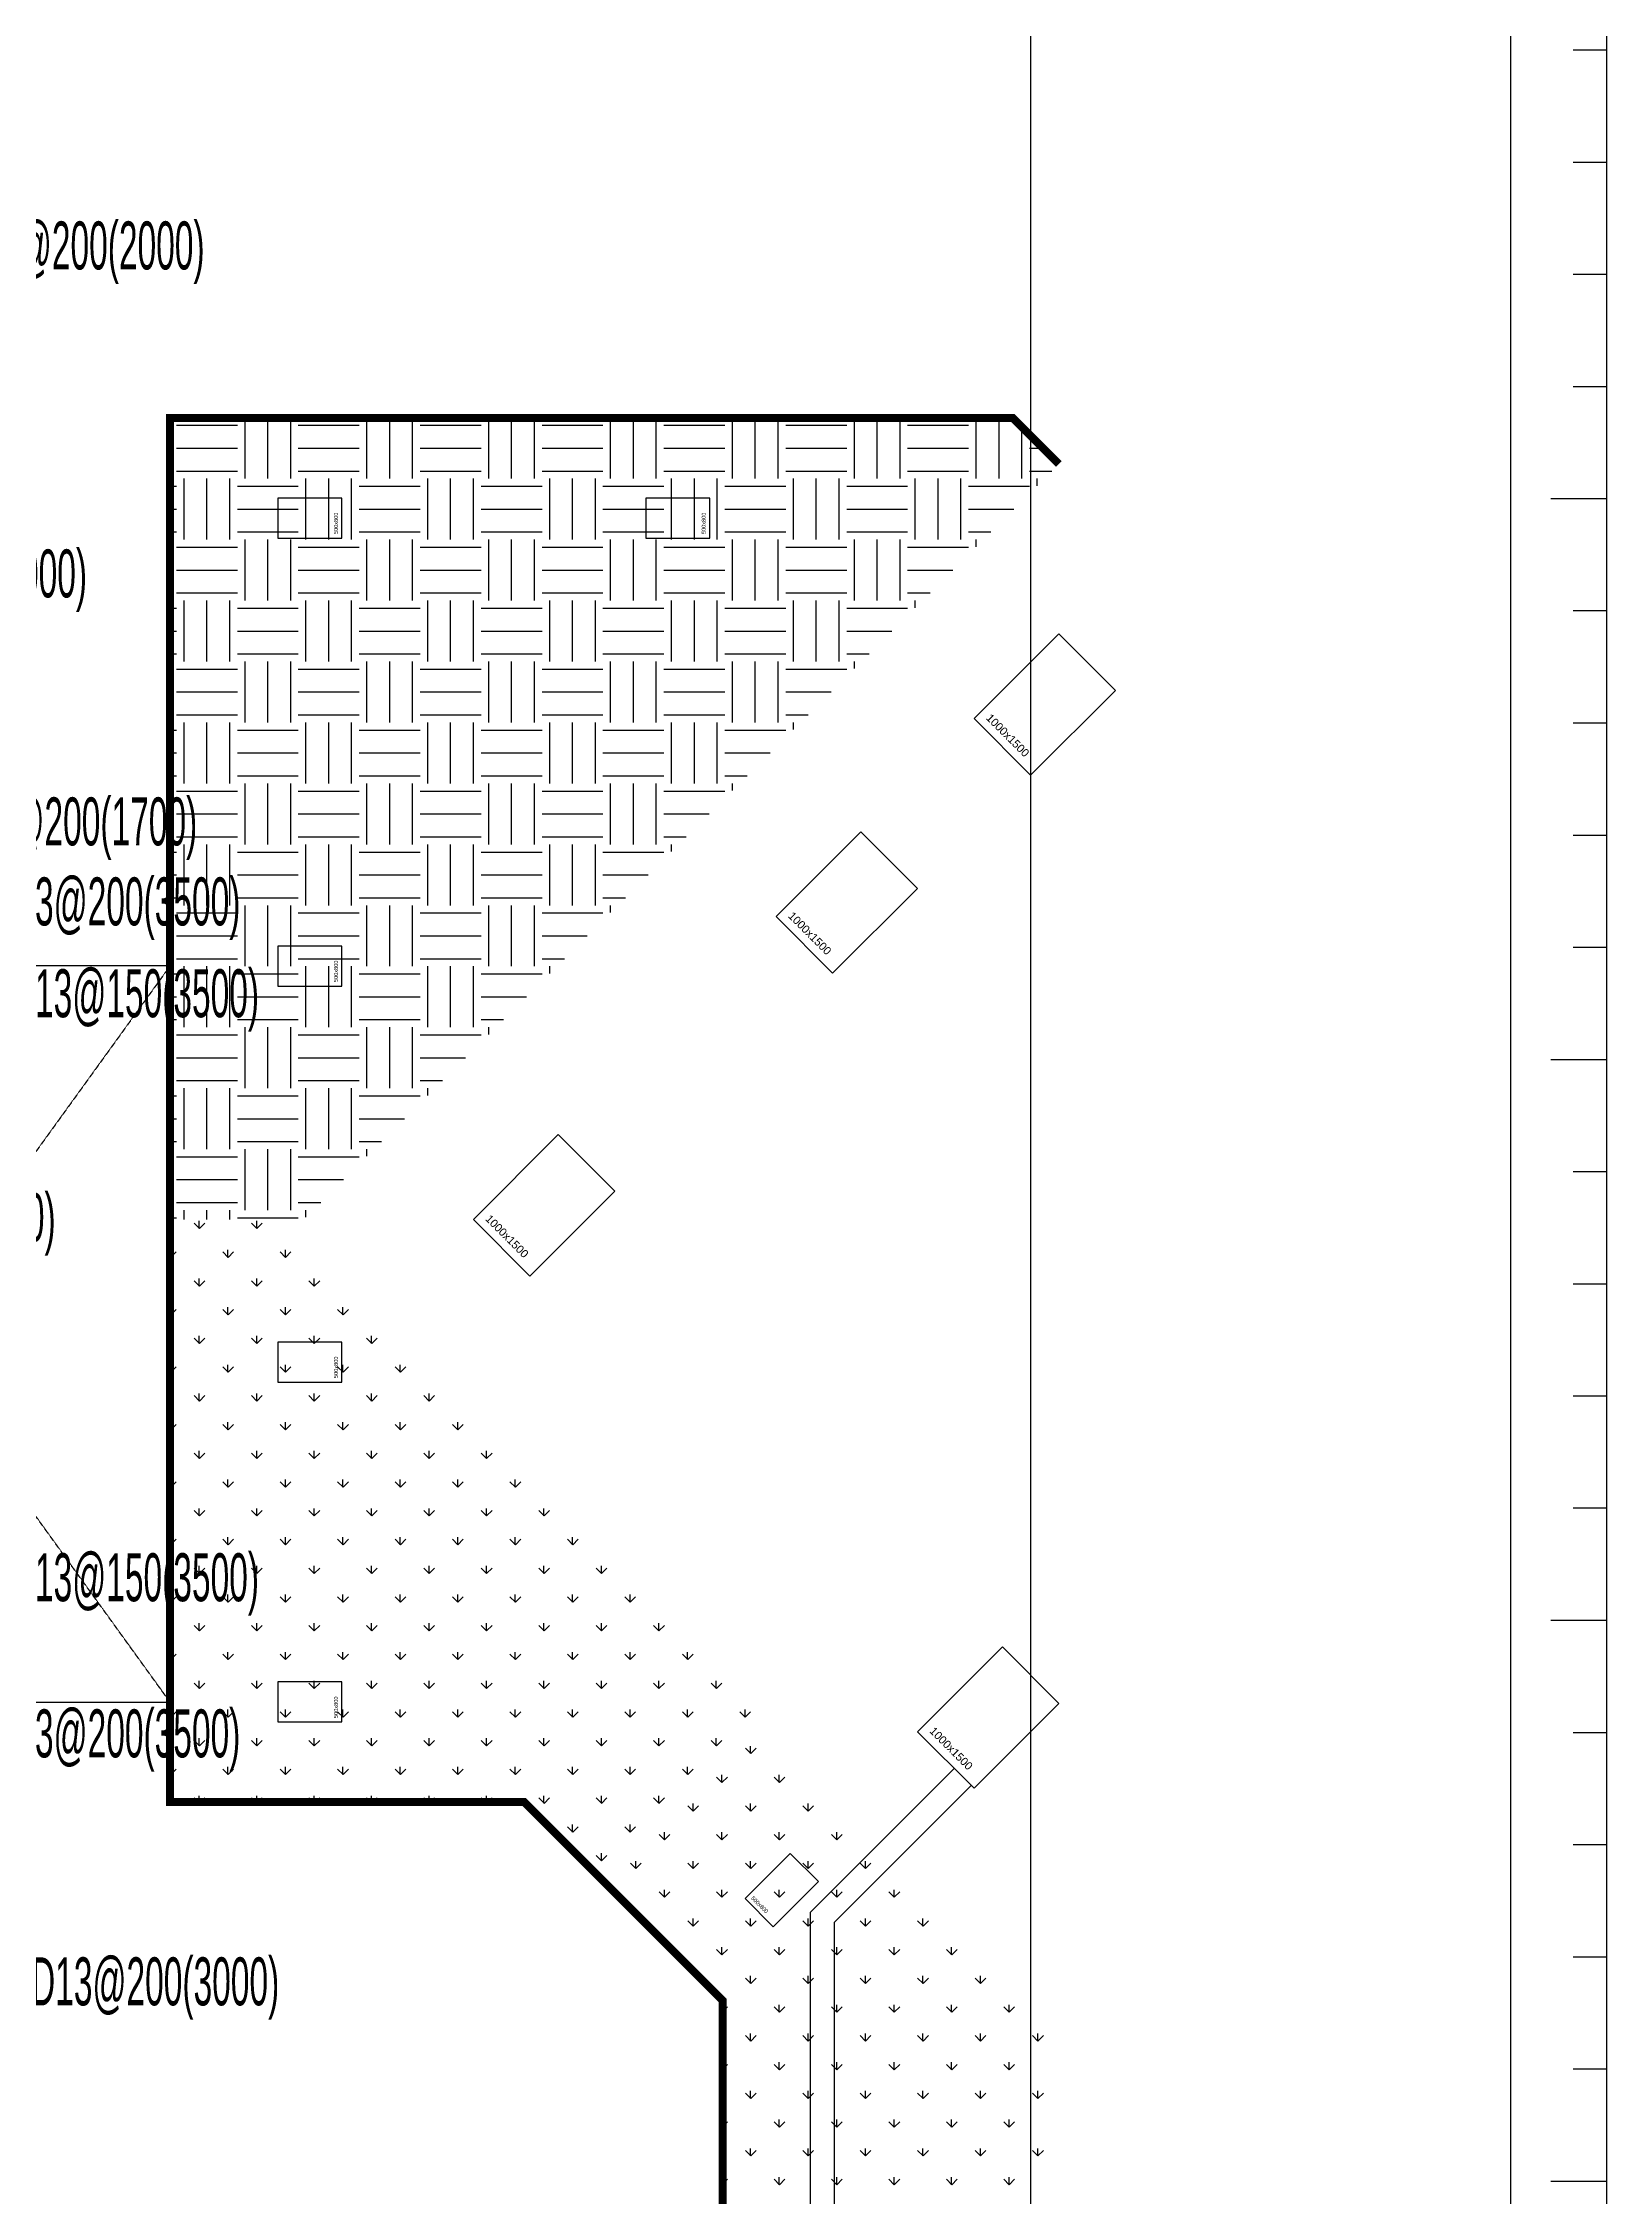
# Model space of a CAD drawing. Header units: millimetres. Extents: x 91591 to 1353697, y 75729 to 160586.
# Drawn here: x 306342 to 325899, y 105628 to 132552 of the extents above; entities that cross this region are included whole.
import ezdxf
from ezdxf.enums import TextEntityAlignment as Align

# ---------------------------------------------------------------- set-up
doc = ezdxf.new("R2010")
doc.units = ezdxf.units.MM
for name, pattern in [('H', [1.3, 0.8, -0.5]), ('HID', [2.5, 1.5, -1]), ('HIDDEN', [0.375, 0.25, -0.125])]:
    doc.linetypes.add(name, pattern=pattern)
for name, color, linetype in [('8', 8, 'Continuous'), ('NX_BARTXT', 7, 'Continuous'), ('S-FND_OUTLINE_공동주택 기초', 1, 'HID'), ('S-FND_내수압 슬래브 구간', 7, 'Continuous'), ('S-HAT', 252, 'Continuous'), ('XR-지하주차장$0$A-CON', 2, 'Continuous'), ('XR-지하주차장$0$AA-COL', 2, 'Continuous')]:
    doc.layers.add(name, color=color, linetype=linetype)
doc.layers.add('DEFPOINT', color=142, linetype='Continuous', plot=False)
doc.styles.add('BarSetTxt', font='Arial.ttf', dxfattribs={"width": 0.4, "height": 353.85})
doc.styles.add('XR-지하주차장$0$Standard', font='arial.ttf')

# ---------------------------------------------------------------- blocks, each defined once
blk = doc.blocks.new('zw$9A02')
at = {"color": 7}
for p, q in [((85731, -21092), (85415, -21092)), ((85731, -22144), (85415, -22144)), ((85731, -23196), (85415, -23196)), ((85731, -24247), (85415, -24247)), ((85731, -25299), (85205, -25299)), ((85731, -26350), (85415, -26350)), ((85731, -27402), (85415, -27402)), ((85731, -28454), (85415, -28454)), ((85731, -29505), (85415, -29505)), ((85731, -30557), (85205, -30557)), ((85731, -31608), (85415, -31608)), ((85731, -32660), (85415, -32660)), ((85731, -33712), (85415, -33712)), ((85731, -34763), (85415, -34763)), ((85731, -35815), (85205, -35815)), ((85731, -36867), (85415, -36867)), ((85731, -37918), (85415, -37918)), ((85731, -38970), (85415, -38970)), ((85731, -40021), (85415, -40021)), ((85731, -41073), (85205, -41073))]:
    blk.add_line(p, q, dxfattribs=at)
at = {"color": 4}
blk.add_lwpolyline([(3810, -61579), (85731, -61579), (85731, -3425), (3810, -3425)], close=True, dxfattribs=at)
at = {"layer": 'DEFPOINT', "color": 150}
blk.add_lwpolyline([(4710, -56999), (84831, -56999), (84831, -4325), (4710, -4325)], close=True, dxfattribs=at)
blk = doc.blocks.new('zw$D357')
at = {"layer": 'S-HAT'}
h = blk.add_hatch(dxfattribs=at)
h.set_pattern_fill('EARTH', color=256, scale=120)
h.set_pattern_definition([(0, (-331308.7, 2641039.9), (762, 762), [762, -762]), (0, (-331308.7, 2641325.64), (762, 762), [762, -762]), (0, (-331308.7, 2641611.4), (762, 762), [762, -762]), (90, (-331213.4, 2641706.64), (-762, 762), [762, -762]), (90, (-330927.7, 2641706.64), (-762, 762), [762, -762]), (90, (-330641.9, 2641706.64), (-762, 762), [762, -762])])
h.paths.add_polyline_path([(-10760, -17877), (-220, -17877), (356, -18452), (-9088, -27896), (-10760, -27896)])
h = blk.add_hatch(dxfattribs=at)
h.set_pattern_fill('GRASS', color=251, scale=20)
h.set_pattern_definition([(90, (-2673507.57, 440661.74), (-359.21, 359.21), [95.25, -623.17]), (45, (-2673507.6, 440661.74), (-359.210245, 359.210245), [95.25, -412.75]), (135, (-2673507.6, 440661.74), (-359.210245, -359.210245), [95.25, -412.75])])
h.paths.add_polyline_path([(-10760, -35177), (-6332, -35177), (-5407, -36102), (-3569, -34263), (-3144, -33839), (-9088, -27896), (-10760, -27896)])
blk.add_lwpolyline([(-70457, 878), (0, 878), (0, -57059), (-70457, -57059)], close=True)
at = {"layer": 'S-FND_OUTLINE_공동주택 기초', "linetype": 'HIDDEN', "ltscale": 0.5, "const_width": 100}
blk.add_lwpolyline([(0, -55192), (-5376, -55192), (-9370, -48545), (-5012, -45926), (-5388, -45300), (-3850, -44376), (-3850, -37659), (-6332, -35177), (-10760, -35177), (-10760, -17877), (-220, -17877), (356, -18452)], dxfattribs=at)
at = {"layer": 'S-HAT', "color": 251}
for p, q in [((-3498, -34573), (-3565, -34506)), ((-3500, -34573), (-3500, -34478)), ((-3498, -34573), (-3430, -34506)), ((-3857, -34933), (-3924, -34865)), ((-3859, -34932), (-3859, -34837)), ((-3857, -34933), (-3790, -34865)), ((-3139, -34933), (-3206, -34865)), ((-3140, -34932), (-3140, -34837)), ((-3139, -34933), (-3071, -34865)), ((-4216, -35292), (-4284, -35224)), ((-4218, -35292), (-4218, -35196)), ((-4216, -35292), (-4149, -35224)), ((-3498, -35292), (-3565, -35224)), ((-3500, -35292), (-3500, -35196)), ((-3498, -35292), (-3430, -35224)), ((-2779, -35292), (-2847, -35224)), ((-2781, -35292), (-2781, -35196)), ((-2779, -35292), (-2712, -35224)), ((-4575, -35651), (-4643, -35584)), ((-4577, -35651), (-4577, -35555)), ((-4575, -35651), (-4508, -35584)), ((-3857, -35651), (-3924, -35584)), ((-3859, -35651), (-3859, -35555)), ((-3857, -35651), (-3790, -35584)), ((-3139, -35651), (-3206, -35584)), ((-3140, -35651), (-3140, -35555)), ((-3139, -35651), (-3071, -35584)), ((-2420, -35651), (-2488, -35584)), ((-2422, -35651), (-2422, -35555)), ((-2420, -35651), (-2353, -35584)), ((-4935, -36010), (-5002, -35943)), ((-4936, -36010), (-4936, -35915)), ((-4935, -36010), (-4867, -35943)), ((-4216, -36010), (-4284, -35943)), ((-4218, -36010), (-4218, -35915)), ((-4216, -36010), (-4149, -35943)), ((-3498, -36010), (-3565, -35943)), ((-3500, -36010), (-3500, -35915)), ((-3498, -36010), (-3430, -35943)), ((-2779, -36010), (-2847, -35943)), ((-2781, -36010), (-2781, -35915)), ((-2779, -36010), (-2712, -35943)), ((-2061, -36010), (-2128, -35943)), ((-2063, -36010), (-2063, -35915)), ((-2061, -36010), (-1994, -35943)), ((-4575, -36369), (-4643, -36302)), ((-4577, -36369), (-4577, -36274)), ((-4575, -36369), (-4508, -36302)), ((-3857, -36369), (-3924, -36302)), ((-3859, -36369), (-3859, -36274)), ((-3857, -36369), (-3790, -36302)), ((-3139, -36369), (-3206, -36302)), ((-3140, -36369), (-3140, -36274)), ((-3139, -36369), (-3071, -36302)), ((-2420, -36369), (-2488, -36302)), ((-2422, -36369), (-2422, -36274)), ((-2420, -36369), (-2353, -36302)), ((-1702, -36369), (-1769, -36302)), ((-1704, -36369), (-1704, -36274)), ((-1702, -36369), (-1634, -36302)), ((-4216, -36729), (-4284, -36661)), ((-4218, -36728), (-4218, -36633)), ((-4216, -36729), (-4149, -36661)), ((-3498, -36729), (-3565, -36661)), ((-3500, -36728), (-3500, -36633)), ((-3498, -36729), (-3430, -36661)), ((-2779, -36729), (-2847, -36661)), ((-2781, -36728), (-2781, -36633)), ((-2779, -36729), (-2712, -36661)), ((-2061, -36729), (-2128, -36661)), ((-2063, -36728), (-2063, -36633)), ((-2061, -36729), (-1994, -36661)), ((-1343, -36729), (-1410, -36661)), ((-1344, -36728), (-1344, -36633)), ((-1343, -36729), (-1275, -36661)), ((-3857, -37088), (-3924, -37021)), ((-3859, -37088), (-3859, -36992)), ((-3857, -37088), (-3790, -37021)), ((-3139, -37088), (-3206, -37021)), ((-3140, -37088), (-3140, -36992)), ((-3139, -37088), (-3071, -37021)), ((-2420, -37088), (-2488, -37021)), ((-2422, -37088), (-2422, -36992)), ((-2420, -37088), (-2353, -37021)), ((-1702, -37088), (-1769, -37021)), ((-1704, -37088), (-1704, -36992)), ((-1702, -37088), (-1634, -37021)), ((-983, -37088), (-1051, -37021)), ((-985, -37088), (-985, -36992)), ((-983, -37088), (-916, -37021)), ((-3498, -37447), (-3565, -37380)), ((-3500, -37447), (-3500, -37352)), ((-3498, -37447), (-3430, -37380)), ((-2779, -37447), (-2847, -37380)), ((-2781, -37447), (-2781, -37352)), ((-2779, -37447), (-2712, -37380)), ((-2061, -37447), (-2128, -37380)), ((-2063, -37447), (-2063, -37352)), ((-2061, -37447), (-1994, -37380)), ((-1343, -37447), (-1410, -37380)), ((-1344, -37447), (-1344, -37352)), ((-1343, -37447), (-1275, -37380)), ((-624, -37447), (-691, -37380)), ((-626, -37447), (-626, -37352)), ((-624, -37447), (-557, -37380)), ((-3850, -37799), (-3790, -37739)), ((-3139, -37806), (-3206, -37739)), ((-3140, -37806), (-3140, -37711)), ((-3139, -37806), (-3071, -37739)), ((-2420, -37806), (-2488, -37739)), ((-2422, -37806), (-2422, -37711)), ((-2420, -37806), (-2353, -37739)), ((-1702, -37806), (-1769, -37739)), ((-1704, -37806), (-1704, -37711)), ((-1702, -37806), (-1634, -37739)), ((-983, -37806), (-1051, -37739)), ((-985, -37806), (-985, -37711)), ((-983, -37806), (-916, -37739)), ((-265, -37806), (-332, -37739)), ((-267, -37806), (-267, -37711)), ((-265, -37806), (-198, -37739)), ((-3498, -38166), (-3565, -38098)), ((-3500, -38165), (-3500, -38070)), ((-3498, -38166), (-3430, -38098)), ((-2779, -38166), (-2847, -38098)), ((-2781, -38165), (-2781, -38070)), ((-2779, -38166), (-2712, -38098)), ((-2061, -38166), (-2128, -38098)), ((-2063, -38165), (-2063, -38070)), ((-2061, -38166), (-1994, -38098)), ((-1343, -38166), (-1410, -38098)), ((-1344, -38165), (-1344, -38070)), ((-1343, -38166), (-1275, -38098)), ((-624, -38166), (-691, -38098)), ((-626, -38165), (-626, -38070)), ((-624, -38166), (-557, -38098)), ((94, -38166), (27, -38098)), ((92, -38165), (92, -38070)), ((94, -38166), (162, -38098)), ((-3850, -38518), (-3790, -38457)), ((-3139, -38525), (-3206, -38457)), ((-3140, -38524), (-3140, -38429)), ((-3139, -38525), (-3071, -38457)), ((-2420, -38525), (-2488, -38457)), ((-2422, -38524), (-2422, -38429)), ((-2420, -38525), (-2353, -38457)), ((-1702, -38525), (-1769, -38457)), ((-1704, -38524), (-1704, -38429)), ((-1702, -38525), (-1634, -38457)), ((-983, -38525), (-1051, -38457)), ((-985, -38524), (-985, -38429)), ((-983, -38525), (-916, -38457)), ((-265, -38525), (-332, -38457)), ((-267, -38524), (-267, -38429)), ((-265, -38525), (-198, -38457)), ((-3498, -38884), (-3565, -38817)), ((-3500, -38884), (-3500, -38788)), ((-3498, -38884), (-3430, -38817)), ((-2779, -38884), (-2847, -38817)), ((-2781, -38884), (-2781, -38788)), ((-2779, -38884), (-2712, -38817)), ((-2061, -38884), (-2128, -38817)), ((-2063, -38884), (-2063, -38788)), ((-2061, -38884), (-1994, -38817)), ((-1343, -38884), (-1410, -38817)), ((-1344, -38884), (-1344, -38788)), ((-1343, -38884), (-1275, -38817)), ((-624, -38884), (-691, -38817)), ((-626, -38884), (-626, -38788)), ((-624, -38884), (-557, -38817)), ((94, -38884), (27, -38817)), ((92, -38884), (92, -38788)), ((94, -38884), (162, -38817)), ((-3850, -39236), (-3790, -39176)), ((-3139, -39243), (-3206, -39176)), ((-3140, -39243), (-3140, -39148)), ((-3139, -39243), (-3071, -39176)), ((-2420, -39243), (-2488, -39176)), ((-2422, -39243), (-2422, -39148)), ((-2420, -39243), (-2353, -39176)), ((-1702, -39243), (-1769, -39176)), ((-1704, -39243), (-1704, -39148)), ((-1702, -39243), (-1634, -39176)), ((-983, -39243), (-1051, -39176)), ((-985, -39243), (-985, -39148)), ((-983, -39243), (-916, -39176)), ((-265, -39243), (-332, -39176)), ((-267, -39243), (-267, -39148)), ((-265, -39243), (-198, -39176)), ((-3498, -39602), (-3565, -39535)), ((-3500, -39602), (-3500, -39507)), ((-3498, -39602), (-3430, -39535)), ((-2779, -39602), (-2847, -39535)), ((-2781, -39602), (-2781, -39507)), ((-2779, -39602), (-2712, -39535)), ((-2061, -39602), (-2128, -39535)), ((-2063, -39602), (-2063, -39507)), ((-2061, -39602), (-1994, -39535)), ((-1343, -39602), (-1410, -39535)), ((-1344, -39602), (-1344, -39507)), ((-1343, -39602), (-1275, -39535)), ((-624, -39602), (-691, -39535)), ((-626, -39602), (-626, -39507)), ((-624, -39602), (-557, -39535)), ((94, -39602), (27, -39535)), ((92, -39602), (92, -39507)), ((94, -39602), (162, -39535)), ((-3850, -39954), (-3790, -39894)), ((-3139, -39962), (-3206, -39894)), ((-3140, -39961), (-3140, -39866)), ((-3139, -39962), (-3071, -39894)), ((-2420, -39962), (-2488, -39894)), ((-2422, -39961), (-2422, -39866)), ((-2420, -39962), (-2353, -39894)), ((-1702, -39962), (-1769, -39894)), ((-1704, -39961), (-1704, -39866)), ((-1702, -39962), (-1634, -39894)), ((-983, -39962), (-1051, -39894)), ((-985, -39961), (-985, -39866)), ((-983, -39962), (-916, -39894)), ((-265, -39962), (-332, -39894)), ((-267, -39961), (-267, -39866)), ((-265, -39962), (-198, -39894))]:
    blk.add_line(p, q, dxfattribs=at)
at = {"layer": 'XR-지하주차장$0$A-CON'}
for p, q in [((-2750, -36556), (-952, -34758)), ((-2450, -36680), (-740, -34970)), ((-2750, -45465), (-2750, -36556)), ((-2450, -41977), (-2450, -36680))]:
    blk.add_line(p, q, dxfattribs=at)
at = {"layer": 'XR-지하주차장$0$AA-COL'}
for points in [[(-8610, -19377), (-8610, -18877), (-9410, -18877), (-9410, -19377)], [(-4010, -19377), (-4010, -18877), (-4810, -18877), (-4810, -19377)], [(2, -22341), (1063, -21281), (356, -20574), (-705, -21634)], [(-2473, -24816), (-1412, -23756), (-2119, -23048), (-3180, -24109)], [(-8610, -24977), (-8610, -24477), (-9410, -24477), (-9410, -24977)], [(-6259, -28603), (-5198, -27542), (-5906, -26835), (-6966, -27896)], [(-8610, -29927), (-8610, -29427), (-9410, -29427), (-9410, -29927)], [(-705, -35006), (356, -33945), (-351, -33238), (-1412, -34299)], [(-8610, -34177), (-8610, -33677), (-9410, -33677), (-9410, -34177)], [(-3569, -36384), (-3215, -36738), (-2649, -36172), (-3003, -35819)]]:
    blk.add_lwpolyline(points, close=True, dxfattribs=at)
at = {"layer": 'Defpoints', "style": 'XR-지하주차장$0$Standard'}
for s, height, rotation, p in [('500x800', 50, 90, (-8660, -19327)), ('500x800', 50, 90, (-4060, -19327)), ('1000x1500', 100, 315, (-563, -21634)), ('1000x1500', 100, 315, (-3038, -24109)), ('500x800', 50, 90, (-8660, -24927)), ('1000x1500', 100, 315, (-6825, -27896)), ('500x800', 50, 90, (-8660, -29877)), ('500x800', 50, 90, (-8660, -34127)), ('1000x1500', 100, 315, (-1270, -34299)), ('500x800', 50, 315, (-3498, -36384))]:
    blk.add_text(s, height=height, rotation=rotation, dxfattribs=at).set_placement(p)
blk = doc.blocks.new('zw$1B46')
at = {"layer": 'S-FND_내수압 슬래브 구간', "color": 1, "linetype": 'H', "lineweight": -2}
for p, q in [((27700, 16251), (24760, 12184)), ((27700, 7050), (24760, 11118))]:
    blk.add_line(p, q, dxfattribs=at)

msp = doc.modelspace()

# ---------------------------------------------------------------- linework, layer by layer
at = {"layer": 'DEFPOINT', "color": 1}
msp.add_lwpolyline([(292879.4, 111814.1), (307929.4, 111814.1), (307929.4, 121015.2), (292879.4, 121015.2)], close=True, dxfattribs=at)

# ---------------------------------------------------------------- block references
at = {"xscale": 1.333333333333333, "yscale": 1.333333333333333, "zscale": 1.333333333333333}
msp.add_blockref('zw$9A02', (211590.8, 160586.4), dxfattribs=at)
msp.add_blockref('zw$1B46', (280229.4, 104764.1))
at = {"layer": '8'}
msp.add_blockref('zw$D357', (318689, 145741.8), dxfattribs=at)

# ---------------------------------------------------------------- texts
at = {"layer": 'NX_BARTXT', "color": 2, "style": 'BarSetTxt', "width": 0.5}
for s, p in [('[24] 17-SHD13@200(2000)', (303254.4, 129542.3)), ('[17] 23-SHD13@200(4000)', (301784.3, 125442.3)), ('[25] 9-SHD13@200(1700)', (303395.2, 122342.3)), ('[19] 1-SHD13@200(3500)', (303935.3, 121342.3)), ('[19] 15-SHD13@150(3500)', (303935.3, 120194.6)), ('[7] 33-SHD13@150(6700)', (301624.6, 117394.1)), ('[19] 15-SHD13@150(3500)', (303934.5, 112894.1)), ('[19] 9-SHD13@200(3500)', (303934.5, 110942.3)), ('[21] 22-SHD13@200(3000)', (304187.6, 107842.3))]:
    msp.add_text(s, height=600, dxfattribs=at).set_placement(p, align=Align.BOTTOM_LEFT)

doc.saveas('drawing.dxf')
